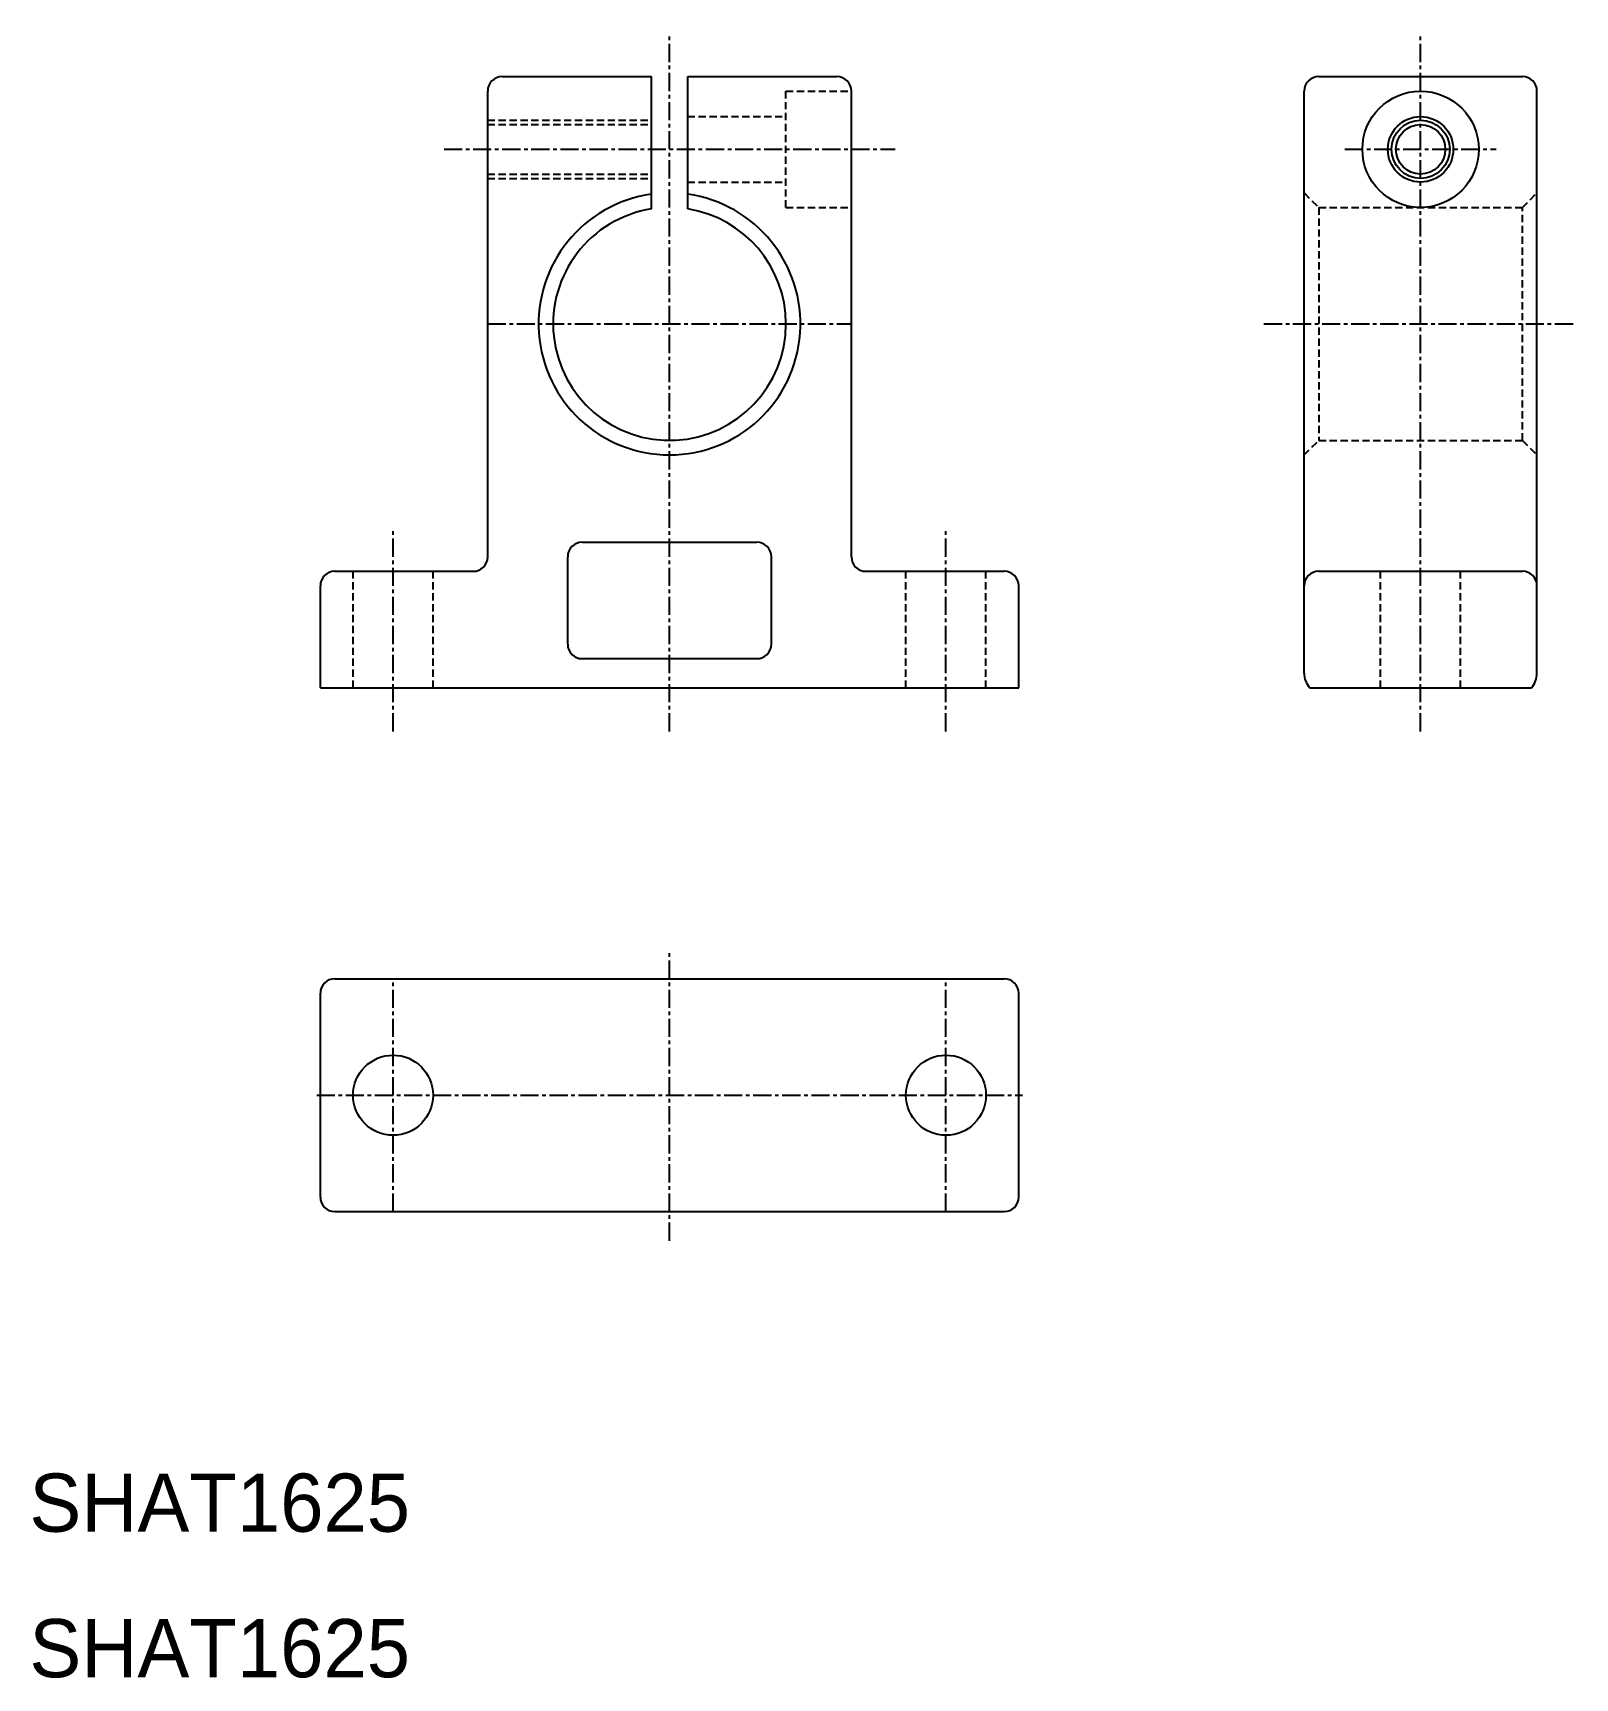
# Model space of a CAD drawing. Extents: x 10 to 116, y 10 to 123.
import ezdxf

# ---------------------------------------------------------------- set-up
doc = ezdxf.new("R2010")
doc.units = 0
doc.linetypes.add('CENTER', pattern=[2, 1.25, -0.25, 0.25, -0.25])
doc.linetypes.add('DASHED', pattern=[0.75, 0.5, -0.25])
doc.layers.get('0').update_dxf_attribs({"linetype": 'CONTINUOUS'})
doc.layers.add('CENTER', color=1, linetype='CENTER')

msp = doc.modelspace()

# ---------------------------------------------------------------- linework, layer by layer
at = {"color": 7, "linetype": 'CONTINUOUS'}
for p, q in [((42.5, 120), (52.75, 120)), ((52.75, 110.9), (52.75, 120)), ((55.25, 110.9), (55.25, 120)), ((55.25, 120), (65.5, 120)), ((98.62, 120), (112.62, 120)), ((41.5, 87), (41.5, 119)), ((66.5, 87), (66.5, 119)), ((97.62, 79), (97.62, 119)), ((113.62, 79), (113.62, 119)), ((48, 88), (60, 88)), ((31, 86), (40.5, 86)), ((47, 81), (47, 87)), ((61, 81), (61, 87)), ((67.5, 86), (77, 86)), ((98.62, 86), (112.62, 86)), ((30, 78), (30, 85)), ((78, 78), (78, 85)), ((48, 80), (60, 80)), ((30, 78), (78, 78)), ((98, 78), (113.24, 78)), ((31, 58), (77, 58)), ((30, 43), (30, 57)), ((78, 43), (78, 57)), ((31, 42), (77, 42))]:
    msp.add_line(p, q, dxfattribs=at)
at = {"color": 3, "linetype": 'DASHED'}
for p, q in [((62, 119), (66.5, 119)), ((62, 111), (62, 119)), ((41.5, 117), (52.75, 117)), ((41.5, 116.7), (52.75, 116.7)), ((55.25, 117.25), (62, 117.25)), ((41.5, 113.3), (52.75, 113.3)), ((41.5, 113), (52.75, 113)), ((55.25, 112.75), (62, 112.75)), ((97.62, 112), (98.62, 111)), ((112.62, 111), (113.62, 112)), ((62, 111), (66.5, 111)), ((98.62, 111), (112.62, 111)), ((98.62, 111), (98.62, 95)), ((112.62, 95), (112.62, 111)), ((97.62, 94), (98.62, 95)), ((98.62, 95), (112.62, 95)), ((112.62, 95), (113.62, 94)), ((32.25, 78), (32.25, 86)), ((37.75, 78), (37.75, 86)), ((70.25, 78), (70.25, 86)), ((75.75, 78), (75.75, 86)), ((102.87, 78), (102.87, 86)), ((108.37, 78), (108.37, 86))]:
    msp.add_line(p, q, dxfattribs=at)
at = {"color": 7, "linetype": 'CONTINUOUS'}
for centre, radius in [((105.62, 115), 4), ((105.62, 115), 2.25), ((105.62, 115), 2), ((35, 50), 2.75), ((73, 50), 2.75)]:
    msp.add_circle(centre, radius, dxfattribs=at)
msp.add_circle((105.62, 115), 1.7)
for centre, radius, start, end in [((42.5, 119), 1, 90, 180), ((65.5, 119), 1, 0, 90), ((98.62, 119), 1, 90, 180), ((112.62, 119), 1, 0, 90), ((54, 103), 9, 97.9836, 82.0164), ((54, 103), 8, 98.9893, 0), ((54, 103), 8, 0, 81.0107), ((48, 87), 1, 90, 180), ((60, 87), 1, 0, 90), ((31, 85), 1, 90, 180), ((40.5, 87), 1, 270, 0), ((67.5, 87), 1, 180, 270), ((77, 85), 1, 0, 90), ((98.62, 85), 1, 90, 180), ((112.62, 85), 1, 0, 90), ((48, 81), 1, 180, 270), ((60, 81), 1, 270, 0), ((99.12, 79), 1.5, 180, 221.8103), ((112.12, 79), 1.5, 318.1897, 0), ((31, 57), 1, 90, 180), ((77, 57), 1, 0, 90), ((31, 43), 1, 180, 270), ((77, 43), 1, 270, 0)]:
    msp.add_arc(centre, radius, start, end, dxfattribs=at)
at = {"layer": 'CENTER', "linetype": 'CENTER'}
for p, q in [((54, 75), (54, 123)), ((105.62, 75), (105.62, 123)), ((38.5, 115), (69.5, 115)), ((100.42, 115), (110.82, 115)), ((41.5, 103), (66.5, 103)), ((94.85, 103), (116.24, 103)), ((35, 75), (35, 89)), ((73, 75), (73, 89)), ((54, 40), (54, 60)), ((35, 42), (35, 58)), ((73, 42), (73, 58)), ((29.75, 50), (78.25, 50))]:
    msp.add_line(p, q, dxfattribs=at)

# ---------------------------------------------------------------- texts
for p in [(10, 20), (10, 10)]:
    msp.add_text('SHAT1625', height=4).set_placement(p)

doc.saveas('drawing.dxf')
